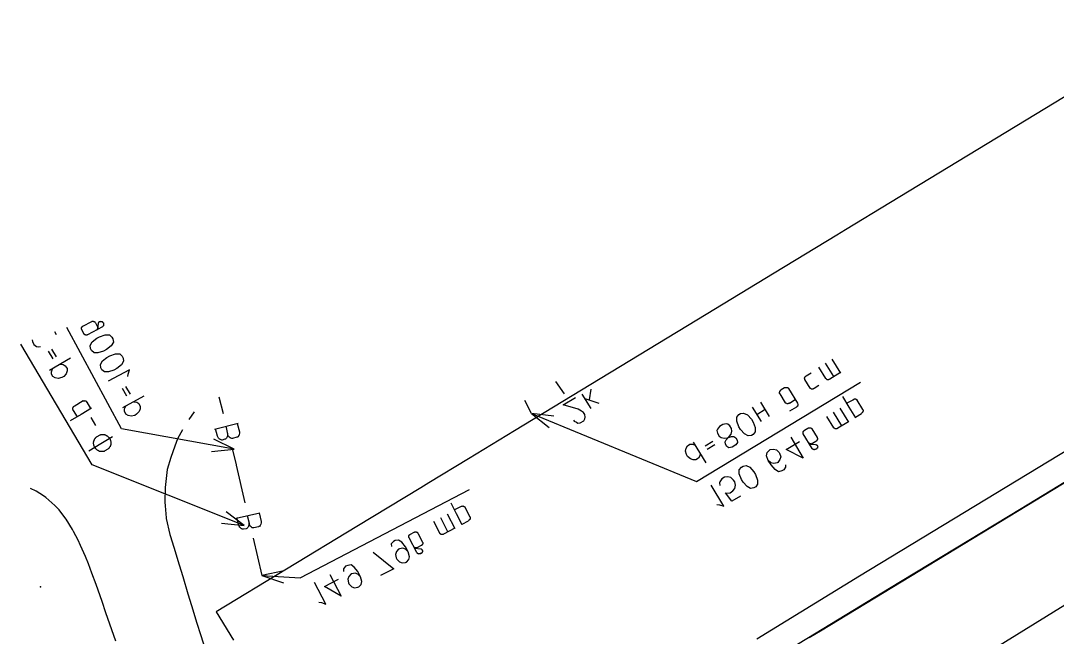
# Model space of a CAD drawing. Header units: metres. Extents: x 20 to 357, y 34 to 206.
# Drawn here: x 173.9 to 218.26, y 151.13 to 177.52 of the extents above; entities that cross this region are included whole.
import ezdxf

# ---------------------------------------------------------------- set-up
doc = ezdxf.new("R2010")
doc.units = ezdxf.units.M
for name, color, linetype in [('BOUNDARY', 7, 'Continuous'), ('BUILDING', 7, 'Continuous'), ('CURB', 7, 'Continuous'), ('ELECTR_CABLE', 7, 'Continuous'), ('GAS', 7, 'Continuous'), ('GRASS', 7, 'Continuous'), ('SEWER', 7, 'Continuous'), ('TREE', 7, 'Continuous'), ('WATER_PIPELINE', 7, 'Continuous')]:
    doc.layers.add(name, color=color, linetype=linetype)

msp = doc.modelspace()

# ---------------------------------------------------------------- linework, layer by layer
at = {"layer": 'BOUNDARY'}
msp.add_lwpolyline([(219.534, 158.34), (216.718, 156.624), (211.087, 153.215), (208.272, 151.499), (202.641, 148.079)], dxfattribs=at)
at = {"layer": 'BUILDING'}
for points in [[(223.944, 177.521), (211.131, 169.734), (211.131, 169.734), (209.196, 168.568), (209.196, 168.568), (208.833, 168.348), (208.833, 168.348), (206.149, 166.721), (206.149, 166.721), (203.235, 164.95), (203.235, 164.95), (195.03, 159.968), (195.03, 159.968), (193.061, 158.769), (193.061, 158.769), (191.368, 157.746), (191.368, 157.746), (191.016, 157.526), (191.016, 157.526), (188.277, 155.866), (188.277, 155.866), (182.261, 152.214), (182.261, 152.214), (182.998, 151.004)], [(205.401, 151.07), (209.8, 153.754), (209.8, 153.754), (223.284, 161.937)]]:
    msp.add_lwpolyline(points, dxfattribs=at)
at = {"layer": 'CURB'}
for points in [[(181.326, 160.782), (181.095, 160.452)], [(180.82, 160.012), (180.611, 159.627), (180.611, 159.627), (180.49, 159.308), (180.314, 158.824), (180.171, 158.307), (180.171, 158.307), (180.138, 158.054), (180.072, 157.548), (180.061, 156.91), (180.061, 156.91), (180.072, 156.756), (180.127, 156.239), (180.127, 156.217), (180.127, 156.217), (180.281, 155.536), (180.281, 155.536), (180.292, 155.481), (180.446, 154.986), (180.677, 154.238), (180.831, 153.732), (181.051, 152.984), (181.205, 152.489), (181.436, 151.741), (181.59, 151.246), (181.799, 150.575)], [(177.961, 150.971), (177.796, 151.455), (177.543, 152.181), (177.378, 152.665), (177.125, 153.391), (176.938, 153.875), (176.795, 154.271), (176.795, 154.271), (176.663, 154.59), (176.454, 155.063), (176.355, 155.283), (176.355, 155.283), (176.157, 155.657), (176.157, 155.657), (176.113, 155.745), (175.838, 156.184), (175.662, 156.426), (175.662, 156.426), (175.541, 156.58), (175.541, 156.58), (175.354, 156.778), (174.969, 157.119), (174.87, 157.185), (174.87, 157.185), (174.551, 157.383), (174.551, 157.383), (174.309, 157.493)]]:
    msp.add_lwpolyline(points, dxfattribs=at)
at = {"layer": 'ELECTR_CABLE'}
for points in [[(196.793, 162.078), (197.153, 161.552)], [(198.307, 160.925), (197.933, 161.53)], [(198.296, 161.75), (198.23, 161.288)], [(197.559, 160.43), (197.592, 160.386), (197.592, 160.386), (197.68, 160.331), (197.68, 160.331), (197.746, 160.298), (197.746, 160.298), (197.845, 160.309), (197.845, 160.309), (197.999, 160.397), (197.999, 160.397), (198.043, 160.485), (198.043, 160.485), (198.054, 160.551), (198.054, 160.551), (198.043, 160.672), (198.043, 160.672), (197.988, 160.749), (197.988, 160.749), (197.9, 160.815), (197.9, 160.815), (197.757, 160.892), (197.757, 160.892), (197.12, 161.079), (197.12, 161.079), (197.647, 161.398)], [(198.659, 161.134), (198.054, 161.343)]]:
    msp.add_lwpolyline(points, dxfattribs=at)
at = {"layer": 'GAS'}
for points in [[(208.701, 162.288), (208.349, 162.86)], [(208.998, 162.431), (208.635, 163.036)], [(207.689, 161.794), (207.458, 162.167), (207.458, 162.167), (207.458, 162.178), (207.458, 162.178), (207.447, 162.189), (207.447, 162.189), (207.458, 162.189), (207.458, 162.189), (207.447, 162.2), (207.447, 162.2), (207.447, 162.211), (207.447, 162.211), (207.447, 162.222), (207.447, 162.222), (207.447, 162.233), (207.447, 162.233), (207.458, 162.233), (207.458, 162.233), (207.447, 162.244), (207.447, 162.244), (207.458, 162.244), (207.458, 162.244), (207.458, 162.255), (207.458, 162.255), (207.458, 162.266), (207.458, 162.266), (207.469, 162.266), (207.469, 162.266), (207.469, 162.277), (207.469, 162.277), (207.48, 162.288), (207.48, 162.288), (207.491, 162.299), (207.491, 162.299), (207.491, 162.31), (207.491, 162.31), (207.502, 162.31), (207.502, 162.31), (207.513, 162.321), (207.513, 162.321), (207.733, 162.453)], [(208.987, 162.464), (208.525, 162.178), (208.525, 162.178), (208.514, 162.178), (208.514, 162.178), (208.514, 162.167), (208.514, 162.167), (208.503, 162.167), (208.503, 162.167), (208.492, 162.167), (208.492, 162.167), (208.481, 162.167), (208.481, 162.167), (208.47, 162.156), (208.47, 162.156), (208.459, 162.156), (208.459, 162.156), (208.448, 162.156), (208.448, 162.156), (208.437, 162.156), (208.437, 162.156), (208.426, 162.156), (208.426, 162.156), (208.415, 162.167), (208.415, 162.167), (208.415, 162.156), (208.415, 162.156), (208.404, 162.167), (208.404, 162.167), (208.393, 162.167), (208.393, 162.167), (208.382, 162.178), (208.382, 162.178), (208.382, 162.189), (208.382, 162.189), (208.371, 162.189), (208.371, 162.189), (208.36, 162.2), (208.36, 162.2), (208.063, 162.695)], [(196.713, 160.595), (195.756, 160.716), (195.756, 160.716), (202.828, 157.801), (202.828, 157.801), (209.844, 162.057)], [(206.391, 161.552), (206.391, 161.563), (206.391, 161.563), (206.38, 161.563), (206.38, 161.563), (206.38, 161.574), (206.38, 161.574), (206.38, 161.585), (206.38, 161.585), (206.38, 161.596), (206.38, 161.596), (206.38, 161.607), (206.38, 161.607), (206.38, 161.618), (206.38, 161.618), (206.38, 161.629), (206.38, 161.629), (206.391, 161.64), (206.391, 161.64), (206.38, 161.64), (206.38, 161.64), (206.391, 161.651), (206.391, 161.651), (206.391, 161.662), (206.391, 161.662), (206.391, 161.673), (206.391, 161.673), (206.402, 161.673), (206.402, 161.673), (206.402, 161.684), (206.402, 161.684), (206.413, 161.695), (206.413, 161.695), (206.424, 161.695), (206.424, 161.695), (206.424, 161.706), (206.424, 161.706), (206.435, 161.717), (206.435, 161.717), (206.446, 161.717)], [(206.391, 161.552), (206.622, 161.167)], [(206.589, 161.805), (206.446, 161.717)], [(206.589, 161.805), (206.6, 161.816), (206.6, 161.816), (206.611, 161.816), (206.611, 161.816), (206.622, 161.827), (206.622, 161.827), (206.633, 161.827), (206.633, 161.827), (206.644, 161.827), (206.644, 161.827), (206.655, 161.827), (206.655, 161.827), (206.666, 161.838), (206.666, 161.838), (206.666, 161.827), (206.666, 161.827), (206.677, 161.827), (206.677, 161.827), (206.688, 161.827), (206.688, 161.827), (206.699, 161.827), (206.699, 161.827), (206.71, 161.816), (206.71, 161.816), (206.71, 161.827), (206.71, 161.827), (206.721, 161.816), (206.721, 161.816), (206.732, 161.816), (206.732, 161.816), (206.732, 161.805), (206.732, 161.805), (206.743, 161.805), (206.743, 161.805), (206.743, 161.794), (206.743, 161.794), (206.754, 161.794), (206.754, 161.794), (206.765, 161.783)], [(206.765, 161.783), (207.15, 161.145), (207.15, 161.145), (207.161, 161.134), (207.161, 161.134), (207.15, 161.123), (207.15, 161.123), (207.161, 161.123), (207.161, 161.123), (207.161, 161.112), (207.161, 161.112), (207.161, 161.101), (207.161, 161.101), (207.161, 161.09), (207.161, 161.09), (207.161, 161.079), (207.161, 161.079), (207.161, 161.068), (207.161, 161.068), (207.161, 161.057), (207.161, 161.057), (207.15, 161.046), (207.15, 161.046), (207.15, 161.035), (207.15, 161.035), (207.15, 161.024), (207.15, 161.024), (207.139, 161.024), (207.139, 161.024), (207.139, 161.013), (207.139, 161.013), (207.128, 161.002), (207.128, 161.002), (207.117, 161.002), (207.117, 161.002), (207.117, 160.991), (207.117, 160.991), (207.106, 160.991), (207.106, 160.991), (207.095, 160.991), (207.095, 160.991), (207.095, 160.98), (207.095, 160.98), (206.798, 160.804)], [(208.063, 161.904), (207.854, 161.772), (207.854, 161.772), (207.843, 161.772), (207.843, 161.772), (207.832, 161.761), (207.832, 161.761), (207.821, 161.761), (207.821, 161.761), (207.81, 161.761), (207.81, 161.761), (207.81, 161.75), (207.81, 161.75), (207.799, 161.75), (207.799, 161.75), (207.788, 161.75), (207.788, 161.75), (207.777, 161.75), (207.777, 161.75), (207.766, 161.75), (207.766, 161.75), (207.755, 161.75), (207.755, 161.75), (207.744, 161.761), (207.744, 161.761), (207.744, 161.75), (207.744, 161.75), (207.733, 161.761), (207.733, 161.761), (207.722, 161.761), (207.722, 161.761), (207.711, 161.761), (207.711, 161.761), (207.711, 161.772), (207.711, 161.772), (207.7, 161.783), (207.7, 161.783), (207.7, 161.772), (207.7, 161.772), (207.689, 161.783), (207.689, 161.783), (207.689, 161.794)], [(195.756, 160.716), (195.468, 161.272)], [(205.951, 160.584), (205.577, 161.2)], [(206.798, 161.145), (206.787, 161.145), (206.787, 161.145), (206.776, 161.145), (206.776, 161.145), (206.776, 161.134), (206.776, 161.134), (206.765, 161.134), (206.765, 161.134), (206.754, 161.123), (206.754, 161.123), (206.743, 161.134), (206.743, 161.134), (206.743, 161.123), (206.743, 161.123), (206.732, 161.123), (206.732, 161.123), (206.721, 161.123), (206.721, 161.123), (206.71, 161.123), (206.71, 161.123), (206.699, 161.123), (206.699, 161.123), (206.688, 161.134), (206.688, 161.134), (206.677, 161.123), (206.677, 161.123), (206.677, 161.134), (206.677, 161.134), (206.666, 161.134), (206.666, 161.134), (206.655, 161.145), (206.655, 161.145), (206.644, 161.145), (206.644, 161.145), (206.644, 161.156), (206.644, 161.156), (206.633, 161.156), (206.633, 161.156), (206.633, 161.167), (206.633, 161.167), (206.622, 161.167)], [(206.798, 161.145), (207.051, 161.31)], [(209.635, 160.529), (209.36, 160.98), (209.36, 160.98), (209.086, 161.431)], [(209.536, 161.299), (209.261, 161.145)], [(209.525, 161.31), (209.536, 161.31), (209.536, 161.31), (209.536, 161.321), (209.536, 161.321), (209.547, 161.321), (209.547, 161.321), (209.558, 161.321), (209.558, 161.321), (209.569, 161.321), (209.569, 161.321), (209.58, 161.332), (209.58, 161.332), (209.591, 161.321), (209.591, 161.321), (209.591, 161.332), (209.591, 161.332), (209.602, 161.332), (209.602, 161.332), (209.613, 161.332), (209.613, 161.332), (209.624, 161.332), (209.624, 161.332), (209.635, 161.321), (209.635, 161.321), (209.635, 161.332), (209.635, 161.332), (209.646, 161.321), (209.646, 161.321), (209.657, 161.321), (209.657, 161.321), (209.657, 161.31), (209.657, 161.31), (209.668, 161.31), (209.668, 161.31), (209.679, 161.31), (209.679, 161.31), (209.679, 161.299), (209.679, 161.299), (209.69, 161.299), (209.69, 161.299), (209.701, 161.288), (209.701, 161.288), (209.701, 161.277)], [(209.943, 160.881), (209.701, 161.277)], [(195.756, 160.716), (196.515, 160.111)], [(205.17, 159.77), (205.038, 159.748), (205.038, 159.748), (204.873, 159.836), (204.873, 159.836), (204.708, 160.023), (204.708, 160.023), (204.631, 160.144), (204.631, 160.144), (204.543, 160.375), (204.543, 160.375), (204.543, 160.551), (204.543, 160.551), (204.631, 160.661), (204.631, 160.661), (204.708, 160.705), (204.708, 160.705), (204.84, 160.727), (204.84, 160.727), (205.005, 160.65), (205.005, 160.65), (205.17, 160.463), (205.17, 160.463), (205.247, 160.342), (205.247, 160.342), (205.335, 160.111), (205.335, 160.111), (205.335, 159.924), (205.335, 159.924), (205.247, 159.814), (205.247, 159.814), (205.17, 159.77)], [(205.599, 160.364), (205.214, 160.98)], [(205.401, 160.672), (205.764, 160.892)], [(209.042, 160.188), (208.69, 160.76)], [(209.338, 160.331), (208.976, 160.936)], [(209.624, 160.551), (209.888, 160.716)], [(209.943, 160.881), (209.954, 160.87), (209.954, 160.87), (209.943, 160.859), (209.943, 160.859), (209.954, 160.848), (209.954, 160.848), (209.954, 160.837), (209.954, 160.837), (209.954, 160.826), (209.954, 160.826), (209.954, 160.815), (209.954, 160.815), (209.943, 160.804), (209.943, 160.804), (209.943, 160.793), (209.943, 160.793), (209.943, 160.782), (209.943, 160.782), (209.932, 160.782), (209.932, 160.782), (209.932, 160.771), (209.932, 160.771), (209.932, 160.76), (209.932, 160.76), (209.921, 160.76), (209.921, 160.76), (209.921, 160.749), (209.921, 160.749), (209.91, 160.749), (209.91, 160.749), (209.91, 160.738), (209.91, 160.738), (209.899, 160.738), (209.899, 160.738), (209.899, 160.727), (209.899, 160.727), (209.888, 160.727), (209.888, 160.727), (209.877, 160.727)], [(204.345, 159.264), (204.202, 159.242), (204.202, 159.242), (204.114, 159.297), (204.114, 159.297), (204.059, 159.396), (204.059, 159.396), (204.048, 159.495), (204.048, 159.495), (204.092, 159.583), (204.092, 159.583), (204.224, 159.726), (204.224, 159.726), (204.301, 159.825), (204.301, 159.825), (204.334, 159.957), (204.334, 159.957), (204.323, 160.067), (204.323, 160.067), (204.246, 160.188), (204.246, 160.188), (204.158, 160.254), (204.158, 160.254), (204.092, 160.265), (204.092, 160.265), (203.949, 160.243), (203.949, 160.243), (203.806, 160.155), (203.806, 160.155), (203.718, 160.045), (203.718, 160.045), (203.696, 159.979), (203.696, 159.979), (203.718, 159.869), (203.718, 159.869), (203.795, 159.737), (203.795, 159.737), (203.883, 159.682), (203.883, 159.682), (204.004, 159.649), (204.004, 159.649), (204.147, 159.671), (204.147, 159.671), (204.323, 159.726), (204.323, 159.726), (204.422, 159.726), (204.422, 159.726), (204.51, 159.671), (204.51, 159.671), (204.565, 159.572), (204.565, 159.572), (204.576, 159.462), (204.576, 159.462), (204.499, 159.363), (204.499, 159.363), (204.345, 159.264)], [(209.327, 160.353), (208.866, 160.078), (208.866, 160.078), (208.855, 160.067), (208.855, 160.067), (208.844, 160.067), (208.844, 160.067), (208.833, 160.056), (208.833, 160.056), (208.822, 160.067), (208.822, 160.067), (208.822, 160.056), (208.822, 160.056), (208.811, 160.056), (208.811, 160.056), (208.8, 160.056), (208.8, 160.056), (208.789, 160.056), (208.789, 160.056), (208.778, 160.056), (208.778, 160.056), (208.767, 160.056), (208.767, 160.056), (208.756, 160.056), (208.756, 160.056), (208.745, 160.067), (208.745, 160.067), (208.734, 160.067), (208.734, 160.067), (208.723, 160.067), (208.723, 160.067), (208.723, 160.078), (208.723, 160.078), (208.712, 160.089), (208.712, 160.089), (208.712, 160.078), (208.712, 160.078), (208.701, 160.089), (208.701, 160.089), (208.701, 160.1), (208.701, 160.1), (208.404, 160.584)], [(207.392, 159.836), (207.381, 159.847), (207.381, 159.847), (207.392, 159.858), (207.392, 159.858), (207.381, 159.858), (207.381, 159.858), (207.381, 159.869), (207.381, 159.869), (207.381, 159.88), (207.381, 159.88), (207.381, 159.891), (207.381, 159.891), (207.381, 159.902), (207.381, 159.902), (207.381, 159.913), (207.381, 159.913), (207.392, 159.913), (207.392, 159.913), (207.392, 159.924), (207.392, 159.924), (207.392, 159.935), (207.392, 159.935), (207.403, 159.935), (207.403, 159.935), (207.403, 159.946), (207.403, 159.946), (207.403, 159.957), (207.403, 159.957), (207.414, 159.957), (207.414, 159.957), (207.414, 159.968), (207.414, 159.968), (207.425, 159.968), (207.425, 159.968), (207.425, 159.979), (207.425, 159.979), (207.436, 159.979), (207.436, 159.979), (207.447, 159.99)], [(207.942, 159.176), (207.931, 159.176), (207.931, 159.176), (207.931, 159.165), (207.931, 159.165), (207.92, 159.176), (207.92, 159.176), (207.909, 159.165), (207.909, 159.165), (207.898, 159.165), (207.898, 159.165), (207.887, 159.165), (207.887, 159.165), (207.876, 159.165), (207.876, 159.165), (207.865, 159.165), (207.865, 159.165), (207.854, 159.154), (207.854, 159.154), (207.854, 159.165), (207.854, 159.165), (207.843, 159.154), (207.843, 159.154), (207.832, 159.165), (207.832, 159.165), (207.821, 159.165), (207.821, 159.165), (207.81, 159.165), (207.81, 159.165), (207.81, 159.176), (207.81, 159.176), (207.799, 159.176), (207.799, 159.176), (207.799, 159.187), (207.799, 159.187), (207.788, 159.187), (207.788, 159.187), (207.777, 159.198), (207.777, 159.198), (207.766, 159.209), (207.766, 159.209), (207.392, 159.836)], [(207.447, 159.99), (207.59, 160.078)], [(207.59, 160.078), (207.601, 160.078), (207.601, 160.078), (207.601, 160.089), (207.601, 160.089), (207.612, 160.089), (207.612, 160.089), (207.623, 160.089), (207.623, 160.089), (207.623, 160.1), (207.623, 160.1), (207.634, 160.1), (207.634, 160.1), (207.634, 160.089), (207.634, 160.089), (207.645, 160.1), (207.645, 160.1), (207.656, 160.1), (207.656, 160.1), (207.667, 160.1), (207.667, 160.1), (207.678, 160.1), (207.678, 160.1), (207.689, 160.1), (207.689, 160.1), (207.7, 160.1), (207.7, 160.1), (207.711, 160.089), (207.711, 160.089), (207.722, 160.089), (207.722, 160.089), (207.733, 160.078), (207.733, 160.078), (207.744, 160.078), (207.744, 160.078), (207.744, 160.067), (207.744, 160.067), (207.755, 160.056)], [(207.755, 160.056), (207.986, 159.682)], [(202.971, 159.011), (202.96, 158.89), (202.96, 158.89), (202.905, 158.802), (202.905, 158.802), (202.795, 158.725), (202.795, 158.725), (202.685, 158.725), (202.685, 158.725), (202.564, 158.769), (202.564, 158.769), (202.443, 158.868), (202.443, 158.868), (202.399, 158.956), (202.399, 158.956), (202.355, 159.099), (202.355, 159.099), (202.377, 159.231), (202.377, 159.231), (202.432, 159.319), (202.432, 159.319), (202.542, 159.396), (202.542, 159.396), (202.652, 159.396), (202.652, 159.396), (202.773, 159.352)], [(203.235, 158.593), (202.696, 159.484)], [(203.191, 159.319), (203.52, 159.528)], [(203.279, 159.176), (203.608, 159.385)], [(206.853, 159.693), (207.392, 158.802), (207.392, 158.802), (206.655, 159.165), (206.655, 159.165), (207.227, 159.517)], [(207.788, 159.429), (207.777, 159.429), (207.777, 159.429), (207.777, 159.418), (207.777, 159.418), (207.766, 159.418), (207.766, 159.418), (207.755, 159.418), (207.755, 159.418), (207.755, 159.407), (207.755, 159.407), (207.744, 159.418), (207.744, 159.418), (207.733, 159.407), (207.733, 159.407), (207.722, 159.418), (207.722, 159.418), (207.722, 159.407), (207.722, 159.407), (207.711, 159.407), (207.711, 159.407), (207.7, 159.407), (207.7, 159.407), (207.689, 159.418), (207.689, 159.418), (207.689, 159.407), (207.689, 159.407), (207.678, 159.418), (207.678, 159.418), (207.678, 159.407), (207.678, 159.407), (207.667, 159.418), (207.667, 159.418), (207.656, 159.418), (207.656, 159.418), (207.645, 159.429), (207.645, 159.429), (207.645, 159.44), (207.645, 159.44), (207.634, 159.44), (207.634, 159.44), (207.623, 159.451), (207.623, 159.451), (207.623, 159.462)], [(207.656, 159.396), (207.92, 159.385), (207.92, 159.385), (207.92, 159.374), (207.92, 159.374), (207.931, 159.385), (207.931, 159.385), (207.942, 159.374), (207.942, 159.374), (207.953, 159.374), (207.953, 159.374), (207.964, 159.374), (207.964, 159.374), (207.964, 159.363), (207.964, 159.363), (207.975, 159.363), (207.975, 159.363), (207.975, 159.352), (207.975, 159.352), (207.986, 159.352), (207.986, 159.352), (207.986, 159.341), (207.986, 159.341), (207.986, 159.33), (207.986, 159.33), (207.997, 159.33), (207.997, 159.33), (207.997, 159.319), (207.997, 159.319), (208.008, 159.308), (208.008, 159.308), (207.997, 159.297), (207.997, 159.297), (208.008, 159.297), (208.008, 159.297), (208.008, 159.286), (208.008, 159.286), (208.008, 159.275), (208.008, 159.275), (207.997, 159.275), (207.997, 159.275), (208.008, 159.264), (208.008, 159.264), (207.997, 159.264), (207.997, 159.264), (208.008, 159.253), (208.008, 159.253), (207.997, 159.253), (207.997, 159.253), (207.997, 159.242), (207.997, 159.242), (207.997, 159.231), (207.997, 159.231), (207.986, 159.231), (207.986, 159.231), (207.986, 159.22), (207.986, 159.22), (207.975, 159.209), (207.975, 159.209), (207.964, 159.209), (207.964, 159.209), (207.964, 159.198), (207.964, 159.198), (207.953, 159.187), (207.953, 159.187), (207.942, 159.176)], [(207.931, 159.517), (207.788, 159.429)], [(207.986, 159.682), (207.986, 159.671), (207.986, 159.671), (207.986, 159.66), (207.986, 159.66), (207.997, 159.66), (207.997, 159.66), (207.997, 159.649), (207.997, 159.649), (207.997, 159.638), (207.997, 159.638), (207.997, 159.627), (207.997, 159.627), (207.997, 159.616), (207.997, 159.616), (207.997, 159.605), (207.997, 159.605), (207.997, 159.594), (207.997, 159.594), (207.986, 159.594), (207.986, 159.594), (207.997, 159.583), (207.997, 159.583), (207.986, 159.583), (207.986, 159.583), (207.986, 159.572), (207.986, 159.572), (207.975, 159.572), (207.975, 159.572), (207.975, 159.561), (207.975, 159.561), (207.975, 159.55), (207.975, 159.55), (207.964, 159.55), (207.964, 159.55), (207.964, 159.539), (207.964, 159.539), (207.953, 159.539), (207.953, 159.539), (207.953, 159.528), (207.953, 159.528), (207.942, 159.528), (207.942, 159.528), (207.931, 159.517)], [(206.633, 158.516), (206.633, 158.406), (206.633, 158.406), (206.556, 158.296), (206.556, 158.296), (206.479, 158.252), (206.479, 158.252), (206.336, 158.219), (206.336, 158.219), (206.182, 158.307), (206.182, 158.307), (206.017, 158.505), (206.017, 158.505), (205.885, 158.703), (205.885, 158.703), (205.819, 158.901), (205.819, 158.901), (205.852, 159.033), (205.852, 159.033), (205.94, 159.143), (205.94, 159.143), (205.973, 159.165), (205.973, 159.165), (206.116, 159.187), (206.116, 159.187), (206.248, 159.154), (206.248, 159.154), (206.358, 159.044), (206.358, 159.044), (206.38, 159.011), (206.38, 159.011), (206.424, 158.857), (206.424, 158.857), (206.391, 158.736), (206.391, 158.736), (206.303, 158.615), (206.303, 158.615), (206.27, 158.593), (206.27, 158.593), (206.127, 158.571), (206.127, 158.571), (206.006, 158.604), (206.006, 158.604), (205.885, 158.703)], [(205.28, 157.526), (205.137, 157.493), (205.137, 157.493), (204.983, 157.581), (204.983, 157.581), (204.818, 157.768), (204.818, 157.768), (204.741, 157.889), (204.741, 157.889), (204.653, 158.131), (204.653, 158.131), (204.653, 158.296), (204.653, 158.296), (204.741, 158.417), (204.741, 158.417), (204.818, 158.461), (204.818, 158.461), (204.95, 158.483), (204.95, 158.483), (205.104, 158.406), (205.104, 158.406), (205.269, 158.219), (205.269, 158.219), (205.346, 158.098), (205.346, 158.098), (205.434, 157.856), (205.434, 157.856), (205.434, 157.68), (205.434, 157.68), (205.357, 157.57), (205.357, 157.57), (205.28, 157.526)], [(204.708, 157.174), (204.334, 156.954), (204.334, 156.954), (204.059, 157.317), (204.059, 157.317), (204.125, 157.295), (204.125, 157.295), (204.257, 157.317), (204.257, 157.317), (204.378, 157.394), (204.378, 157.394), (204.455, 157.504), (204.455, 157.504), (204.488, 157.636), (204.488, 157.636), (204.455, 157.779), (204.455, 157.779), (204.4, 157.856), (204.4, 157.856), (204.29, 157.966), (204.29, 157.966), (204.158, 157.999), (204.158, 157.999), (204.026, 157.977), (204.026, 157.977), (203.905, 157.911), (203.905, 157.911), (203.817, 157.79), (203.817, 157.79), (203.806, 157.735), (203.806, 157.735), (203.817, 157.625)], [(203.696, 156.811), (203.806, 156.8), (203.806, 156.8), (203.993, 156.745), (203.993, 156.745), (203.454, 157.636)]]:
    msp.add_lwpolyline(points, dxfattribs=at)
at = {"layer": 'GRASS'}
msp.add_lwpolyline([(207.645, 151.125), (208.129, 151.411), (229.971, 164.675)], dxfattribs=at)
at = {"layer": 'SEWER'}
msp.add_lwpolyline([(213.21, 149.19), (221.425, 154.271)], dxfattribs=at)
at = {"layer": 'TREE'}
msp.add_point((174.745, 153.29), dxfattribs=at)
at = {"layer": 'WATER_PIPELINE'}
for points in [[(176.553, 164.444), (176.938, 164.653)], [(176.938, 164.653), (176.949, 164.664), (176.949, 164.664), (176.96, 164.664), (176.96, 164.664), (176.971, 164.664), (176.971, 164.664), (176.982, 164.664), (176.982, 164.664), (176.993, 164.664), (176.993, 164.664), (177.004, 164.664), (177.004, 164.664), (177.015, 164.664), (177.015, 164.664), (177.015, 164.653), (177.015, 164.653), (177.026, 164.653), (177.026, 164.653), (177.037, 164.653), (177.037, 164.653), (177.037, 164.642), (177.037, 164.642), (177.048, 164.642), (177.048, 164.642), (177.059, 164.631), (177.059, 164.631), (177.07, 164.631), (177.07, 164.631), (177.07, 164.62), (177.07, 164.62), (177.081, 164.609), (177.081, 164.609), (177.081, 164.598), (177.081, 164.598), (177.092, 164.587)], [(177.202, 164.312), (177.224, 164.576), (177.224, 164.576), (177.224, 164.587), (177.224, 164.587), (177.235, 164.598), (177.235, 164.598), (177.235, 164.609), (177.235, 164.609), (177.246, 164.62), (177.246, 164.62), (177.246, 164.631), (177.246, 164.631), (177.257, 164.631), (177.257, 164.631), (177.268, 164.642), (177.268, 164.642), (177.279, 164.642), (177.279, 164.642), (177.29, 164.653), (177.29, 164.653), (177.301, 164.653), (177.301, 164.653), (177.312, 164.653), (177.312, 164.653), (177.323, 164.664), (177.323, 164.664), (177.323, 164.653), (177.323, 164.653), (177.334, 164.653), (177.334, 164.653), (177.345, 164.653), (177.345, 164.653), (177.356, 164.653), (177.356, 164.653), (177.356, 164.642), (177.356, 164.642), (177.367, 164.653), (177.367, 164.653), (177.367, 164.642), (177.367, 164.642), (177.378, 164.642), (177.378, 164.642), (177.389, 164.631), (177.389, 164.631), (177.4, 164.631), (177.4, 164.631), (177.4, 164.62), (177.4, 164.62), (177.411, 164.609), (177.411, 164.609), (177.422, 164.598), (177.422, 164.598), (177.422, 164.587), (177.422, 164.587), (177.433, 164.587)], [(175.42, 164.081), (175.351, 164.201)], [(182.063, 159.088), (183.031, 159.176), (178.214, 160.056), (175.864, 164.385)], [(176.52, 164.279), (176.509, 164.29), (176.509, 164.29), (176.509, 164.301), (176.509, 164.301), (176.498, 164.312), (176.498, 164.312), (176.498, 164.323), (176.498, 164.323), (176.498, 164.334), (176.498, 164.334), (176.498, 164.345), (176.498, 164.345), (176.498, 164.356), (176.498, 164.356), (176.498, 164.367), (176.498, 164.367), (176.498, 164.378), (176.498, 164.378), (176.498, 164.389), (176.498, 164.389), (176.509, 164.4), (176.509, 164.4), (176.509, 164.411), (176.509, 164.411), (176.52, 164.411), (176.52, 164.411), (176.52, 164.422), (176.52, 164.422), (176.531, 164.433), (176.531, 164.433), (176.542, 164.444), (176.542, 164.444), (176.553, 164.444)], [(176.597, 164.125), (176.52, 164.279)], [(177.433, 164.587), (177.433, 164.576), (177.433, 164.576), (177.433, 164.565), (177.433, 164.565), (177.433, 164.554), (177.433, 164.554), (177.444, 164.543), (177.444, 164.543), (177.444, 164.532), (177.444, 164.532), (177.444, 164.521), (177.444, 164.521), (177.444, 164.51), (177.444, 164.51), (177.444, 164.499), (177.444, 164.499), (177.444, 164.488), (177.444, 164.488), (177.444, 164.477), (177.444, 164.477), (177.433, 164.466), (177.433, 164.466), (177.433, 164.455), (177.433, 164.455), (177.422, 164.455), (177.422, 164.455), (177.433, 164.444), (177.433, 164.444), (177.422, 164.444), (177.422, 164.444), (177.411, 164.444), (177.411, 164.444), (177.411, 164.433), (177.411, 164.433), (177.4, 164.422), (177.4, 164.422), (177.389, 164.422), (177.389, 164.422), (176.751, 164.07)], [(177.092, 164.587), (177.169, 164.444)], [(177.169, 164.444), (177.169, 164.433), (177.169, 164.433), (177.18, 164.433), (177.18, 164.433), (177.18, 164.422), (177.18, 164.422), (177.18, 164.411), (177.18, 164.411), (177.191, 164.411), (177.191, 164.411), (177.18, 164.4), (177.18, 164.4), (177.191, 164.389), (177.191, 164.389), (177.18, 164.378), (177.18, 164.378), (177.191, 164.378), (177.191, 164.378), (177.191, 164.367), (177.191, 164.367), (177.191, 164.356), (177.191, 164.356), (177.18, 164.345), (177.18, 164.345), (177.191, 164.345), (177.191, 164.345), (177.18, 164.334), (177.18, 164.334), (177.18, 164.323), (177.18, 164.323), (177.169, 164.312), (177.169, 164.312), (177.169, 164.301), (177.169, 164.301), (177.158, 164.301), (177.158, 164.301), (177.158, 164.29), (177.158, 164.29), (177.147, 164.29), (177.147, 164.29), (177.147, 164.279), (177.147, 164.279), (177.136, 164.279)], [(174.386, 163.855), (174.397, 163.784), (174.463, 163.663), (174.573, 163.575), (174.639, 163.564), (174.749, 163.575)], [(176.751, 164.07), (176.74, 164.07), (176.74, 164.07), (176.74, 164.059), (176.74, 164.059), (176.729, 164.059), (176.729, 164.059), (176.729, 164.07), (176.729, 164.07), (176.718, 164.059), (176.718, 164.059), (176.707, 164.059), (176.707, 164.059), (176.696, 164.059), (176.696, 164.059), (176.685, 164.059), (176.685, 164.059), (176.674, 164.07), (176.674, 164.07), (176.674, 164.059), (176.674, 164.059), (176.663, 164.07), (176.663, 164.07), (176.652, 164.07), (176.652, 164.07), (176.641, 164.081), (176.641, 164.081), (176.63, 164.081), (176.63, 164.081), (176.63, 164.092), (176.63, 164.092), (176.619, 164.103), (176.619, 164.103), (176.608, 164.103), (176.608, 164.103), (176.608, 164.114), (176.608, 164.114), (176.597, 164.125)], [(177.84, 163.905), (177.862, 163.762), (177.862, 163.762), (177.763, 163.608), (177.763, 163.608), (177.565, 163.454), (177.565, 163.454), (177.444, 163.377), (177.444, 163.377), (177.202, 163.3), (177.202, 163.3), (177.037, 163.311), (177.037, 163.311), (176.927, 163.41), (176.927, 163.41), (176.883, 163.487), (176.883, 163.487), (176.861, 163.619), (176.861, 163.619), (176.949, 163.773), (176.949, 163.773), (177.147, 163.927), (177.147, 163.927), (177.268, 163.993), (177.268, 163.993), (177.51, 164.081), (177.51, 164.081), (177.697, 164.07), (177.697, 164.07), (177.796, 163.982), (177.796, 163.982), (177.84, 163.905)], [(182.492, 156.02), (183.46, 155.91), (176.96, 158.516), (173.896, 163.679)], [(175.288, 163.047), (175.09, 163.377)], [(175.431, 163.135), (175.233, 163.465)], [(176.025, 163.08), (175.123, 162.552)], [(178.28, 163.08), (178.302, 162.948), (178.302, 162.948), (178.203, 162.794), (178.203, 162.794), (178.005, 162.629), (178.005, 162.629), (177.884, 162.563), (177.884, 162.563), (177.653, 162.486), (177.653, 162.486), (177.477, 162.497), (177.477, 162.497), (177.367, 162.585), (177.367, 162.585), (177.323, 162.662), (177.323, 162.662), (177.312, 162.805), (177.312, 162.805), (177.389, 162.959), (177.389, 162.959), (177.587, 163.113), (177.587, 163.113), (177.708, 163.179), (177.708, 163.179), (177.95, 163.256), (177.95, 163.256), (178.137, 163.256), (178.137, 163.256), (178.236, 163.168), (178.236, 163.168), (178.28, 163.08)], [(175.596, 162.827), (175.717, 162.805), (175.717, 162.805), (175.805, 162.75), (175.805, 162.75), (175.882, 162.64), (175.882, 162.64), (175.882, 162.541), (175.882, 162.541), (175.838, 162.409), (175.838, 162.409), (175.739, 162.299), (175.739, 162.299), (175.651, 162.244), (175.651, 162.244), (175.497, 162.211), (175.497, 162.211), (175.365, 162.233), (175.365, 162.233), (175.277, 162.288), (175.277, 162.288), (175.211, 162.398), (175.211, 162.398), (175.211, 162.497), (175.211, 162.497), (175.255, 162.618)], [(178.478, 162.299), (178.489, 162.398), (178.489, 162.398), (178.555, 162.585), (178.555, 162.585), (177.642, 162.09)], [(178.434, 161.453), (178.258, 161.783)], [(178.588, 161.53), (178.401, 161.871)], [(176.575, 161.255), (176.179, 161.013)], [(176.575, 161.244), (176.575, 161.255), (176.575, 161.255), (176.586, 161.255), (176.586, 161.255), (176.597, 161.255), (176.597, 161.255), (176.608, 161.266), (176.608, 161.266), (176.608, 161.255), (176.608, 161.255), (176.619, 161.255), (176.619, 161.255), (176.63, 161.255), (176.63, 161.255), (176.641, 161.266), (176.641, 161.266), (176.641, 161.255), (176.641, 161.255), (176.652, 161.255), (176.652, 161.255), (176.663, 161.255), (176.663, 161.255), (176.663, 161.244), (176.663, 161.244), (176.674, 161.244), (176.674, 161.244), (176.685, 161.244), (176.685, 161.244), (176.696, 161.233), (176.696, 161.233), (176.696, 161.222), (176.696, 161.222), (176.707, 161.222), (176.707, 161.222), (176.718, 161.211), (176.718, 161.211), (176.718, 161.2), (176.718, 161.2), (176.729, 161.189)], [(176.894, 160.925), (176.74, 161.189)], [(179.171, 161.453), (178.258, 160.947)], [(178.731, 161.211), (178.863, 161.189), (178.863, 161.189), (178.951, 161.134), (178.951, 161.134), (179.006, 161.013), (179.006, 161.013), (179.006, 160.914), (179.006, 160.914), (178.962, 160.793), (178.962, 160.793), (178.852, 160.683), (178.852, 160.683), (178.775, 160.628), (178.775, 160.628), (178.621, 160.595), (178.621, 160.595), (178.489, 160.628), (178.489, 160.628), (178.401, 160.683), (178.401, 160.683), (178.335, 160.804), (178.335, 160.804), (178.335, 160.903), (178.335, 160.903), (178.39, 161.024)], [(182.382, 161.42), (182.558, 160.716)], [(176.927, 160.936), (176.476, 160.672), (176.476, 160.672), (176.014, 160.397)], [(176.146, 160.837), (176.135, 160.848), (176.135, 160.848), (176.135, 160.859), (176.135, 160.859), (176.135, 160.87), (176.135, 160.87), (176.124, 160.881), (176.124, 160.881), (176.124, 160.892), (176.124, 160.892), (176.124, 160.903), (176.124, 160.903), (176.113, 160.914), (176.113, 160.914), (176.124, 160.925), (176.124, 160.925), (176.124, 160.936), (176.124, 160.936), (176.124, 160.947), (176.124, 160.947), (176.124, 160.958), (176.124, 160.958), (176.135, 160.958), (176.135, 160.958), (176.135, 160.969), (176.135, 160.969), (176.146, 160.98), (176.146, 160.98), (176.146, 160.991), (176.146, 160.991), (176.157, 160.991), (176.157, 160.991), (176.146, 161.002), (176.146, 161.002), (176.157, 161.002), (176.157, 161.002), (176.168, 161.002), (176.168, 161.002), (176.168, 161.013)], [(176.146, 160.837), (176.311, 160.573)], [(177.114, 160.199), (176.916, 160.54)], [(182.195, 160.045), (183.196, 160.298)], [(183.163, 160.287), (183.262, 159.924), (183.262, 159.924), (183.262, 159.902), (183.262, 159.902), (183.262, 159.869), (183.262, 159.869), (183.251, 159.814), (183.251, 159.814), (183.24, 159.781), (183.24, 159.781), (183.218, 159.748), (183.218, 159.748), (183.196, 159.715), (183.196, 159.715), (183.174, 159.693), (183.174, 159.693), (183.152, 159.693), (183.152, 159.693), (182.965, 159.638), (182.965, 159.638), (182.932, 159.638), (182.932, 159.638), (182.888, 159.649), (182.888, 159.649), (182.855, 159.671), (182.855, 159.671), (182.822, 159.693), (182.822, 159.693), (182.8, 159.726), (182.8, 159.726), (182.767, 159.77), (182.767, 159.77), (182.756, 159.803), (182.756, 159.803), (182.745, 159.836), (182.745, 159.836), (182.745, 159.792), (182.745, 159.792), (182.745, 159.759), (182.745, 159.759), (182.734, 159.715), (182.734, 159.715), (182.723, 159.682), (182.723, 159.682), (182.701, 159.66), (182.701, 159.66), (182.69, 159.638), (182.69, 159.638), (182.657, 159.616), (182.657, 159.616), (182.635, 159.605), (182.635, 159.605), (182.525, 159.572), (182.525, 159.572), (182.503, 159.572), (182.503, 159.572), (182.47, 159.583), (182.47, 159.583), (182.448, 159.594), (182.448, 159.594), (182.415, 159.605), (182.415, 159.605), (182.404, 159.616), (182.404, 159.616), (182.36, 159.66), (182.36, 159.66), (182.327, 159.704), (182.327, 159.704), (182.316, 159.737), (182.316, 159.737), (182.228, 160.056)], [(182.668, 160.166), (182.745, 159.836)], [(177.279, 159.781), (177.29, 159.792), (177.29, 159.792), (177.312, 159.792), (177.312, 159.792), (177.323, 159.803), (177.323, 159.803), (177.345, 159.803), (177.345, 159.803), (177.356, 159.803), (177.356, 159.803), (177.367, 159.814), (177.367, 159.814), (177.389, 159.814), (177.389, 159.814), (177.4, 159.803), (177.4, 159.803), (177.422, 159.814), (177.422, 159.814), (177.444, 159.803), (177.444, 159.803), (177.466, 159.803), (177.466, 159.803), (177.477, 159.803), (177.477, 159.803), (177.499, 159.792), (177.499, 159.792), (177.51, 159.792), (177.51, 159.792), (177.532, 159.792), (177.532, 159.792), (177.554, 159.77), (177.554, 159.77), (177.565, 159.77), (177.565, 159.77), (177.576, 159.759), (177.576, 159.759), (177.598, 159.748), (177.598, 159.748), (177.609, 159.737), (177.609, 159.737), (177.631, 159.726), (177.631, 159.726), (177.642, 159.704), (177.642, 159.704), (177.653, 159.693), (177.653, 159.693), (177.675, 159.682), (177.675, 159.682), (177.686, 159.66), (177.686, 159.66), (177.697, 159.649), (177.697, 159.649), (177.708, 159.638), (177.708, 159.638), (177.719, 159.616), (177.719, 159.616), (177.719, 159.594), (177.719, 159.594), (177.73, 159.583), (177.73, 159.583), (177.741, 159.561), (177.741, 159.561), (177.741, 159.539), (177.741, 159.539), (177.752, 159.517), (177.752, 159.517), (177.752, 159.506), (177.752, 159.506), (177.752, 159.484), (177.752, 159.484), (177.752, 159.462), (177.752, 159.462), (177.752, 159.451), (177.752, 159.451), (177.752, 159.429), (177.752, 159.429), (177.752, 159.407), (177.752, 159.407), (177.752, 159.385), (177.752, 159.385), (177.752, 159.374), (177.752, 159.374), (177.741, 159.352), (177.741, 159.352), (177.741, 159.33), (177.741, 159.33), (177.73, 159.319), (177.73, 159.319), (177.73, 159.297), (177.73, 159.297), (177.719, 159.286), (177.719, 159.286), (177.708, 159.275), (177.708, 159.275), (177.697, 159.264), (177.697, 159.264), (177.686, 159.242), (177.686, 159.242), (177.686, 159.231), (177.686, 159.231), (177.675, 159.22), (177.675, 159.22), (177.653, 159.209), (177.653, 159.209), (177.642, 159.187), (177.642, 159.187), (177.631, 159.187), (177.631, 159.187), (177.499, 159.11), (177.499, 159.11), (177.488, 159.099), (177.488, 159.099), (177.466, 159.088), (177.466, 159.088), (177.455, 159.088), (177.455, 159.088), (177.433, 159.077), (177.433, 159.077), (177.411, 159.077), (177.411, 159.077), (177.4, 159.077), (177.4, 159.077), (177.389, 159.077), (177.389, 159.077), (177.367, 159.077), (177.367, 159.077), (177.345, 159.077), (177.345, 159.077), (177.323, 159.077), (177.323, 159.077), (177.312, 159.088), (177.312, 159.088), (177.29, 159.088), (177.29, 159.088), (177.268, 159.088), (177.268, 159.088), (177.257, 159.099), (177.257, 159.099), (177.246, 159.11), (177.246, 159.11), (177.224, 159.11), (177.224, 159.11), (177.213, 159.121), (177.213, 159.121), (177.191, 159.132), (177.191, 159.132), (177.18, 159.143), (177.18, 159.143), (177.158, 159.154), (177.158, 159.154), (177.147, 159.165), (177.147, 159.165), (177.125, 159.176), (177.125, 159.176), (177.114, 159.187), (177.114, 159.187), (177.103, 159.209), (177.103, 159.209), (177.092, 159.22), (177.092, 159.22), (177.081, 159.242), (177.081, 159.242), (177.059, 159.253), (177.059, 159.253), (177.059, 159.275), (177.059, 159.275), (177.048, 159.286), (177.048, 159.286), (177.037, 159.308), (177.037, 159.308), (177.037, 159.33), (177.037, 159.33), (177.026, 159.341), (177.026, 159.341), (177.026, 159.363), (177.026, 159.363), (177.026, 159.385), (177.026, 159.385), (177.015, 159.407), (177.015, 159.407), (177.015, 159.429), (177.015, 159.429), (177.015, 159.44), (177.015, 159.44), (177.015, 159.462), (177.015, 159.462), (177.026, 159.484), (177.026, 159.484), (177.015, 159.506), (177.015, 159.506), (177.026, 159.517), (177.026, 159.517), (177.026, 159.539), (177.026, 159.539), (177.037, 159.55), (177.037, 159.55), (177.037, 159.561), (177.037, 159.561), (177.048, 159.583), (177.048, 159.583), (177.059, 159.605), (177.059, 159.605), (177.07, 159.616), (177.07, 159.616), (177.07, 159.638), (177.07, 159.638), (177.081, 159.638), (177.081, 159.638), (177.092, 159.66), (177.092, 159.66), (177.103, 159.671), (177.103, 159.671), (177.114, 159.682), (177.114, 159.682), (177.136, 159.704), (177.136, 159.704), (177.147, 159.704)], [(177.279, 159.781), (177.147, 159.704)], [(177.829, 159.704), (177.323, 159.407), (177.323, 159.407), (176.806, 159.099)], [(183.031, 159.176), (182.162, 159.605)], [(182.943, 159.209), (183.119, 158.505), (183.119, 158.505), (183.119, 158.494), (183.119, 158.494), (183.493, 156.888)], [(185.165, 153.974), (184.219, 153.776), (184.219, 153.776), (185.857, 153.677), (185.857, 153.677), (193.105, 157.46)], [(192.797, 155.943), (192.555, 156.415), (192.555, 156.415), (192.313, 156.877)], [(192.742, 156.723), (192.467, 156.58)], [(192.742, 156.734), (192.753, 156.734), (192.753, 156.734), (192.753, 156.745), (192.753, 156.745), (192.764, 156.745), (192.764, 156.745), (192.775, 156.745), (192.775, 156.745), (192.786, 156.745), (192.786, 156.745), (192.797, 156.745), (192.797, 156.745), (192.808, 156.745), (192.808, 156.745), (192.819, 156.756), (192.819, 156.756), (192.83, 156.745), (192.83, 156.745), (192.841, 156.745), (192.841, 156.745), (192.852, 156.745), (192.852, 156.745), (192.863, 156.745), (192.863, 156.745), (192.863, 156.734), (192.863, 156.734), (192.874, 156.734), (192.874, 156.734), (192.885, 156.723), (192.885, 156.723), (192.896, 156.723), (192.896, 156.723), (192.896, 156.712), (192.896, 156.712), (192.907, 156.712), (192.907, 156.712), (192.907, 156.701), (192.907, 156.701), (192.918, 156.69)], [(193.127, 156.272), (192.918, 156.69)], [(183.46, 155.91), (182.69, 156.503)], [(183.119, 156.228), (184.131, 156.459)], [(184.098, 156.459), (184.186, 156.086), (184.186, 156.086), (184.186, 156.064), (184.186, 156.064), (184.186, 156.031), (184.186, 156.031), (184.175, 155.976), (184.175, 155.976), (184.164, 155.943), (184.164, 155.943), (184.142, 155.91), (184.142, 155.91), (184.12, 155.877), (184.12, 155.877), (184.087, 155.866), (184.087, 155.866), (184.076, 155.855), (184.076, 155.855), (183.878, 155.811), (183.878, 155.811), (183.845, 155.811), (183.845, 155.811), (183.801, 155.822), (183.801, 155.822), (183.768, 155.844), (183.768, 155.844), (183.735, 155.866), (183.735, 155.866), (183.713, 155.899), (183.713, 155.899), (183.691, 155.943), (183.691, 155.943), (183.68, 155.976), (183.68, 155.976), (183.669, 156.009), (183.669, 156.009), (183.669, 155.965), (183.669, 155.965), (183.658, 155.932), (183.658, 155.932), (183.647, 155.888), (183.647, 155.888), (183.636, 155.855), (183.636, 155.855), (183.614, 155.833), (183.614, 155.833), (183.603, 155.811), (183.603, 155.811), (183.57, 155.789), (183.57, 155.789), (183.548, 155.778), (183.548, 155.778), (183.438, 155.756), (183.438, 155.756), (183.416, 155.756), (183.416, 155.756), (183.383, 155.756), (183.383, 155.756), (183.361, 155.767), (183.361, 155.767), (183.339, 155.778), (183.339, 155.778), (183.317, 155.8), (183.317, 155.8), (183.273, 155.844), (183.273, 155.844), (183.24, 155.888), (183.24, 155.888), (183.229, 155.91), (183.229, 155.91), (183.152, 156.239)], [(183.592, 156.338), (183.669, 156.009)], [(192.181, 155.646), (191.873, 156.239)], [(192.489, 155.767), (192.159, 156.393)], [(193.127, 156.283), (193.127, 156.272), (193.127, 156.272), (193.138, 156.272), (193.138, 156.272), (193.127, 156.261), (193.127, 156.261), (193.138, 156.25), (193.138, 156.25), (193.138, 156.239), (193.138, 156.239), (193.138, 156.228), (193.138, 156.228), (193.138, 156.217), (193.138, 156.217), (193.127, 156.206), (193.127, 156.206), (193.127, 156.195), (193.127, 156.195), (193.116, 156.184), (193.116, 156.184), (193.127, 156.184), (193.127, 156.184), (193.116, 156.173), (193.116, 156.173), (193.116, 156.163), (193.116, 156.163), (193.105, 156.163), (193.105, 156.163), (193.094, 156.152), (193.094, 156.152), (193.094, 156.141), (193.094, 156.141), (193.083, 156.141), (193.083, 156.141), (193.072, 156.13), (193.072, 156.13), (193.061, 156.13)], [(192.478, 155.8), (191.994, 155.547), (191.994, 155.547), (191.983, 155.536), (191.983, 155.536), (191.972, 155.536), (191.972, 155.536), (191.961, 155.536), (191.961, 155.536), (191.95, 155.536), (191.95, 155.536), (191.95, 155.525), (191.95, 155.525), (191.939, 155.525), (191.939, 155.525), (191.928, 155.525), (191.928, 155.525), (191.917, 155.536), (191.917, 155.536), (191.917, 155.525), (191.917, 155.525), (191.906, 155.536), (191.906, 155.536), (191.895, 155.525), (191.895, 155.525), (191.895, 155.536), (191.895, 155.536), (191.884, 155.536), (191.884, 155.536), (191.873, 155.547), (191.873, 155.547), (191.862, 155.547), (191.862, 155.547), (191.862, 155.558), (191.862, 155.558), (191.851, 155.569), (191.851, 155.569), (191.851, 155.558), (191.851, 155.558), (191.84, 155.569), (191.84, 155.569), (191.84, 155.58), (191.84, 155.58), (191.576, 156.086)], [(192.786, 155.976), (193.061, 156.119)], [(183.845, 155.371), (184.219, 153.776)], [(190.477, 154.788), (190.367, 154.898), (190.367, 154.898), (190.257, 154.942), (190.257, 154.942), (190.114, 154.92), (190.114, 154.92), (190.07, 154.898), (190.07, 154.898), (189.982, 154.799), (189.982, 154.799), (189.938, 154.678), (189.938, 154.678), (189.971, 154.524), (189.971, 154.524), (189.993, 154.48), (189.993, 154.48), (190.103, 154.359), (190.103, 154.359), (190.224, 154.315), (190.224, 154.315), (190.367, 154.337), (190.367, 154.337), (190.411, 154.348), (190.411, 154.348), (190.51, 154.458), (190.51, 154.458), (190.532, 154.579), (190.532, 154.579), (190.477, 154.788), (190.477, 154.788), (190.367, 155.008), (190.367, 155.008), (190.213, 155.195), (190.213, 155.195), (190.07, 155.294), (190.07, 155.294), (189.927, 155.272), (189.927, 155.272), (189.85, 155.228), (189.85, 155.228), (189.751, 155.129), (189.751, 155.129), (189.762, 155.019)], [(190.521, 155.393), (190.51, 155.404), (190.51, 155.404), (190.51, 155.415), (190.51, 155.415), (190.51, 155.426), (190.51, 155.426), (190.51, 155.437), (190.51, 155.437), (190.51, 155.448), (190.51, 155.448), (190.499, 155.459), (190.499, 155.459), (190.51, 155.459), (190.51, 155.459), (190.51, 155.47), (190.51, 155.47), (190.51, 155.481), (190.51, 155.481), (190.521, 155.481), (190.521, 155.481), (190.521, 155.492), (190.521, 155.492), (190.521, 155.503), (190.521, 155.503), (190.532, 155.503), (190.532, 155.503), (190.532, 155.514), (190.532, 155.514), (190.543, 155.514), (190.543, 155.514), (190.543, 155.525), (190.543, 155.525), (190.543, 155.536), (190.543, 155.536), (190.554, 155.536), (190.554, 155.536), (190.565, 155.536), (190.565, 155.536), (190.565, 155.547), (190.565, 155.547), (190.576, 155.547)], [(191.016, 154.711), (191.016, 154.7), (191.016, 154.7), (191.005, 154.7), (191.005, 154.7), (191.005, 154.711), (191.005, 154.711), (190.994, 154.711), (190.994, 154.711), (190.994, 154.7), (190.994, 154.7), (190.983, 154.7), (190.983, 154.7), (190.972, 154.7), (190.972, 154.7), (190.961, 154.7), (190.961, 154.7), (190.95, 154.7), (190.95, 154.7), (190.939, 154.7), (190.939, 154.7), (190.939, 154.689), (190.939, 154.689), (190.928, 154.7), (190.928, 154.7), (190.917, 154.7), (190.917, 154.7), (190.906, 154.7), (190.906, 154.7), (190.895, 154.711), (190.895, 154.711), (190.884, 154.711), (190.884, 154.711), (190.884, 154.722), (190.884, 154.722), (190.873, 154.722), (190.873, 154.722), (190.862, 154.733), (190.862, 154.733), (190.862, 154.744), (190.862, 154.744), (190.851, 154.755), (190.851, 154.755), (190.521, 155.393)], [(190.576, 155.547), (190.73, 155.624)], [(190.73, 155.624), (190.741, 155.635), (190.741, 155.635), (190.752, 155.635), (190.752, 155.635), (190.763, 155.646), (190.763, 155.646), (190.774, 155.646), (190.774, 155.646), (190.785, 155.646), (190.785, 155.646), (190.796, 155.646), (190.796, 155.646), (190.807, 155.646), (190.807, 155.646), (190.818, 155.646), (190.818, 155.646), (190.829, 155.646), (190.829, 155.646), (190.84, 155.635), (190.84, 155.635), (190.851, 155.635), (190.851, 155.635), (190.862, 155.635), (190.862, 155.635), (190.862, 155.624), (190.862, 155.624), (190.873, 155.624), (190.873, 155.624), (190.884, 155.613), (190.884, 155.613), (190.884, 155.602), (190.884, 155.602), (190.895, 155.591)], [(190.895, 155.591), (191.093, 155.206)], [(190.884, 154.975), (190.873, 154.964), (190.873, 154.964), (190.862, 154.964), (190.862, 154.964), (190.851, 154.953), (190.851, 154.953), (190.84, 154.964), (190.84, 154.964), (190.829, 154.953), (190.829, 154.953), (190.818, 154.964), (190.818, 154.964), (190.818, 154.953), (190.818, 154.953), (190.807, 154.953), (190.807, 154.953), (190.796, 154.953), (190.796, 154.953), (190.785, 154.964), (190.785, 154.964), (190.785, 154.953), (190.785, 154.953), (190.774, 154.964), (190.774, 154.964), (190.763, 154.964), (190.763, 154.964), (190.752, 154.975), (190.752, 154.975), (190.741, 154.975), (190.741, 154.975), (190.741, 154.986), (190.741, 154.986), (190.73, 154.986), (190.73, 154.986), (190.73, 154.997), (190.73, 154.997), (190.719, 154.997), (190.719, 154.997), (190.719, 155.008)], [(190.752, 154.942), (191.016, 154.92), (191.016, 154.92), (191.016, 154.909), (191.016, 154.909), (191.027, 154.909), (191.027, 154.909), (191.038, 154.909), (191.038, 154.909), (191.049, 154.898), (191.049, 154.898), (191.06, 154.898), (191.06, 154.898), (191.071, 154.887), (191.071, 154.887), (191.071, 154.876), (191.071, 154.876), (191.082, 154.865), (191.082, 154.865), (191.082, 154.854), (191.082, 154.854), (191.093, 154.843), (191.093, 154.843), (191.093, 154.832), (191.093, 154.832), (191.093, 154.821), (191.093, 154.821), (191.093, 154.81), (191.093, 154.81), (191.093, 154.799), (191.093, 154.799), (191.093, 154.788), (191.093, 154.788), (191.082, 154.788), (191.082, 154.788), (191.093, 154.788), (191.093, 154.788), (191.082, 154.777), (191.082, 154.777), (191.082, 154.766), (191.082, 154.766), (191.082, 154.755), (191.082, 154.755), (191.071, 154.755), (191.071, 154.755), (191.071, 154.744), (191.071, 154.744), (191.06, 154.744), (191.06, 154.744), (191.06, 154.733), (191.06, 154.733), (191.049, 154.733), (191.049, 154.733), (191.038, 154.733), (191.038, 154.733), (191.038, 154.722), (191.038, 154.722), (191.038, 154.711), (191.038, 154.711), (191.027, 154.711), (191.027, 154.711), (191.016, 154.711)], [(191.038, 155.052), (190.884, 154.975)], [(191.093, 155.206), (191.104, 155.195), (191.104, 155.195), (191.104, 155.184), (191.104, 155.184), (191.115, 155.173), (191.115, 155.173), (191.104, 155.162), (191.104, 155.162), (191.115, 155.162), (191.115, 155.162), (191.104, 155.151), (191.104, 155.151), (191.104, 155.14), (191.104, 155.14), (191.104, 155.129), (191.104, 155.129), (191.093, 155.118), (191.093, 155.118), (191.104, 155.118), (191.104, 155.118), (191.093, 155.107), (191.093, 155.107), (191.093, 155.096), (191.093, 155.096), (191.082, 155.096), (191.082, 155.096), (191.082, 155.085), (191.082, 155.085), (191.071, 155.085), (191.071, 155.085), (191.071, 155.074), (191.071, 155.074), (191.071, 155.063), (191.071, 155.063), (191.06, 155.063), (191.06, 155.063), (191.049, 155.063), (191.049, 155.063), (191.038, 155.052)], [(188.981, 154.777), (189.861, 154.062), (189.861, 154.062), (189.3, 153.776)], [(188.442, 153.721), (188.332, 153.831), (188.332, 153.831), (188.211, 153.875), (188.211, 153.875), (188.068, 153.853), (188.068, 153.853), (188.035, 153.842), (188.035, 153.842), (187.936, 153.732), (187.936, 153.732), (187.903, 153.611), (187.903, 153.611), (187.925, 153.457), (187.925, 153.457), (187.947, 153.413), (187.947, 153.413), (188.068, 153.292), (188.068, 153.292), (188.189, 153.248), (188.189, 153.248), (188.332, 153.27), (188.332, 153.27), (188.365, 153.292), (188.365, 153.292), (188.464, 153.391), (188.464, 153.391), (188.497, 153.523), (188.497, 153.523), (188.442, 153.721), (188.442, 153.721), (188.332, 153.941), (188.332, 153.941), (188.167, 154.128), (188.167, 154.128), (188.035, 154.227), (188.035, 154.227), (187.892, 154.205), (187.892, 154.205), (187.804, 154.172), (187.804, 154.172), (187.716, 154.062), (187.716, 154.062), (187.716, 153.952)], [(184.219, 153.776), (185.143, 153.457)], [(187.133, 153.82), (187.617, 152.896), (187.617, 152.896), (186.902, 153.303), (186.902, 153.303), (187.496, 153.611)], [(186.66, 152.632), (186.77, 152.621), (186.77, 152.621), (186.957, 152.544), (186.957, 152.544), (186.473, 153.468)]]:
    msp.add_lwpolyline(points, dxfattribs=at)

doc.saveas('drawing.dxf')
